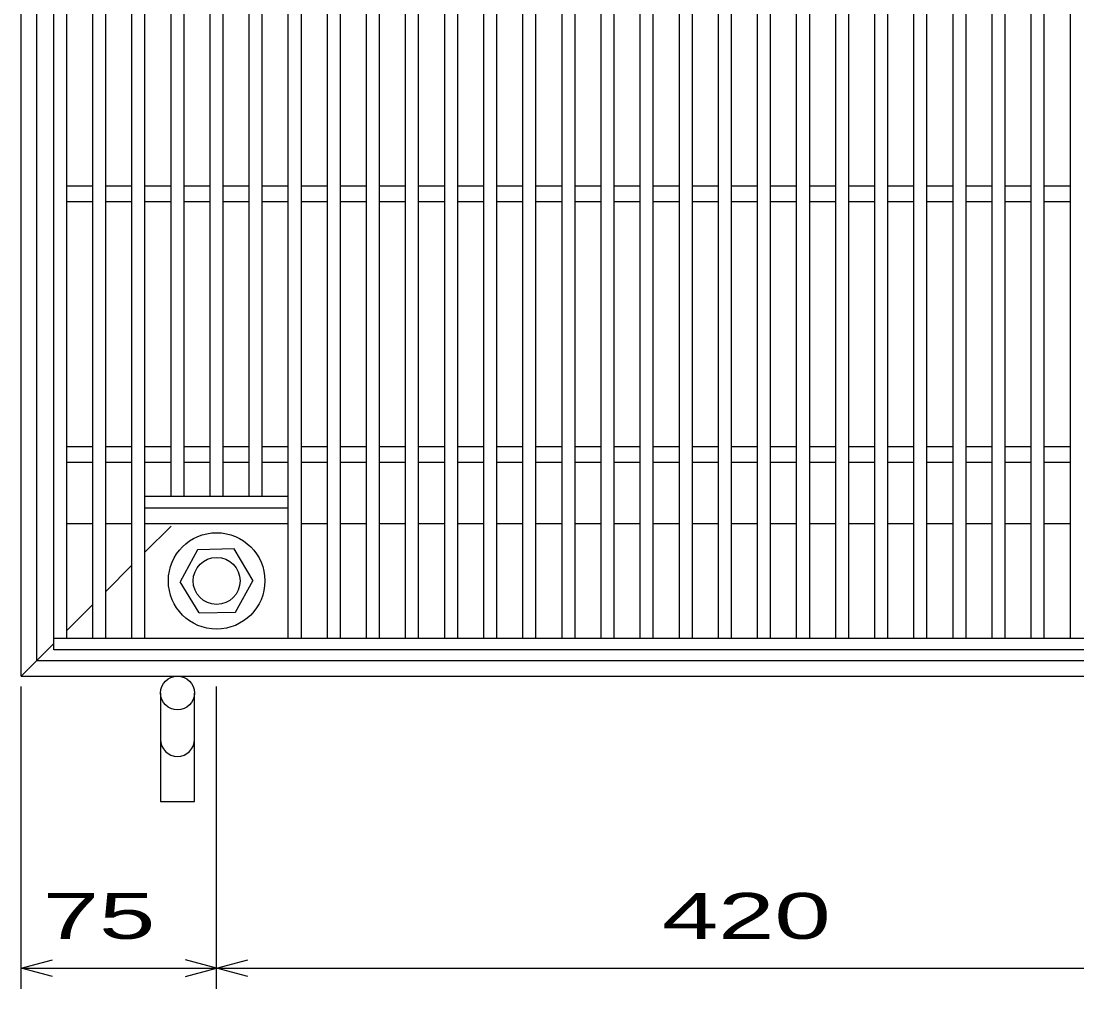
# Model space of a CAD drawing. Units: millimetres, scale not verified. Extents: x -1456 to 1385, y -1026 to 843.
# Drawn here: x -965.5 to -560.5, y -286.5 to 84.7 of the extents above; entities that cross this region are included whole.
import ezdxf
from ezdxf.enums import TextEntityAlignment as Align

# ---------------------------------------------------------------- set-up
doc = ezdxf.new("R2010")
doc.units = ezdxf.units.MM
doc.header["$LTSCALE"] = 8
doc.linetypes.add('DASHED', pattern=[7.5, 6, -1.5])
for name, color, linetype, lineweight in [('16', 3, 'Continuous', 25), ('19', 6, 'Continuous', 25), ('22', 4, 'Continuous', 25)]:
    doc.layers.add(name, color=color, linetype=linetype, lineweight=lineweight)
doc.styles.add('ベクトル', font='')
doc.styles.get('ベクトル').set_extended_font_data('ベクトル')

msp = doc.modelspace()

# ---------------------------------------------------------------- linework, layer by layer
at = {"layer": '16'}
for p, q in [((-953, -152), (-953, 389)), ((-948, -152), (-948, 389)), ((-938, -152), (-938, 389)), ((-933, -152), (-933, 389)), ((-923, -152), (-923, 389)), ((-918, -152), (-918, 389)), ((-863, -152), (-863, 389)), ((-858, -152), (-858, 389)), ((-848, -152), (-848, 389)), ((-843, -152), (-843, 389)), ((-833, -152), (-833, 389)), ((-828, -152), (-828, 389)), ((-818, -152), (-818, 389)), ((-813, -152), (-813, 389)), ((-803, -152), (-803, 389)), ((-798, -152), (-798, 389)), ((-788, -152), (-788, 389)), ((-783, -152), (-783, 389)), ((-773, -152), (-773, 389)), ((-768, -152), (-768, 389)), ((-758, -152), (-758, 389)), ((-753, -152), (-753, 389)), ((-743, -152), (-743, 389)), ((-738, -152), (-738, 389)), ((-728, -152), (-728, 389)), ((-723, -152), (-723, 389)), ((-713, -152), (-713, 389)), ((-708, -152), (-708, 389)), ((-698, -152), (-698, 389)), ((-693, -152), (-693, 389)), ((-683, -152), (-683, 389)), ((-678, -152), (-678, 389)), ((-668, -152), (-668, 389)), ((-663, -152), (-663, 389)), ((-653, -152), (-653, 389)), ((-648, -152), (-648, 389)), ((-638, -152), (-638, 389)), ((-633, -152), (-633, 389)), ((-623, -152), (-623, 389)), ((-618, -152), (-618, 389)), ((-608, -152), (-608, 389)), ((-603, -152), (-603, 389)), ((-593, -152), (-593, 389)), ((-588, -152), (-588, 389)), ((-578, -152), (-578, 389)), ((-573, -152), (-573, 389)), ((-563, -152), (-563, 389)), ((-908, -97.5), (-908, 334.5)), ((-903, -97.5), (-903, 334.5)), ((-893, -97.5), (-893, 334.5)), ((-888, -97.5), (-888, 334.5)), ((-878, -97.5), (-878, 334.5)), ((-873, -97.5), (-873, 334.5)), ((-948, 21.5), (-938, 21.5)), ((-933, 21.5), (-923, 21.5)), ((-918, 21.5), (-908, 21.5)), ((-903, 21.5), (-893, 21.5)), ((-888, 21.5), (-878, 21.5)), ((-873, 21.5), (-863, 21.5)), ((-858, 21.5), (-848, 21.5)), ((-843, 21.5), (-833, 21.5)), ((-828, 21.5), (-818, 21.5)), ((-813, 21.5), (-803, 21.5)), ((-798, 21.5), (-788, 21.5)), ((-783, 21.5), (-773, 21.5)), ((-768, 21.5), (-758, 21.5)), ((-753, 21.5), (-743, 21.5)), ((-738, 21.5), (-728, 21.5)), ((-723, 21.5), (-713, 21.5)), ((-708, 21.5), (-698, 21.5)), ((-693, 21.5), (-683, 21.5)), ((-678, 21.5), (-668, 21.5)), ((-663, 21.5), (-653, 21.5)), ((-648, 21.5), (-638, 21.5)), ((-633, 21.5), (-623, 21.5)), ((-618, 21.5), (-608, 21.5)), ((-603, 21.5), (-593, 21.5)), ((-588, 21.5), (-578, 21.5)), ((-573, 21.5), (-563, 21.5)), ((-948, 15.5), (-938, 15.5)), ((-933, 15.5), (-923, 15.5)), ((-918, 15.5), (-908, 15.5)), ((-903, 15.5), (-893, 15.5)), ((-888, 15.5), (-878, 15.5)), ((-873, 15.5), (-863, 15.5)), ((-858, 15.5), (-848, 15.5)), ((-843, 15.5), (-833, 15.5)), ((-828, 15.5), (-818, 15.5)), ((-813, 15.5), (-803, 15.5)), ((-798, 15.5), (-788, 15.5)), ((-783, 15.5), (-773, 15.5)), ((-768, 15.5), (-758, 15.5)), ((-753, 15.5), (-743, 15.5)), ((-738, 15.5), (-728, 15.5)), ((-723, 15.5), (-713, 15.5)), ((-708, 15.5), (-698, 15.5)), ((-693, 15.5), (-683, 15.5)), ((-678, 15.5), (-668, 15.5)), ((-663, 15.5), (-653, 15.5)), ((-648, 15.5), (-638, 15.5)), ((-633, 15.5), (-623, 15.5)), ((-618, 15.5), (-608, 15.5)), ((-603, 15.5), (-593, 15.5)), ((-588, 15.5), (-578, 15.5)), ((-573, 15.5), (-563, 15.5)), ((-948, -78.5), (-938, -78.5)), ((-933, -78.5), (-923, -78.5)), ((-918, -78.5), (-908, -78.5)), ((-903, -78.5), (-893, -78.5)), ((-888, -78.5), (-878, -78.5)), ((-873, -78.5), (-863, -78.5)), ((-858, -78.5), (-848, -78.5)), ((-843, -78.5), (-833, -78.5)), ((-828, -78.5), (-818, -78.5)), ((-813, -78.5), (-803, -78.5)), ((-798, -78.5), (-788, -78.5)), ((-783, -78.5), (-773, -78.5)), ((-768, -78.5), (-758, -78.5)), ((-753, -78.5), (-743, -78.5)), ((-738, -78.5), (-728, -78.5)), ((-723, -78.5), (-713, -78.5)), ((-708, -78.5), (-698, -78.5)), ((-693, -78.5), (-683, -78.5)), ((-678, -78.5), (-668, -78.5)), ((-663, -78.5), (-653, -78.5)), ((-648, -78.5), (-638, -78.5)), ((-633, -78.5), (-623, -78.5)), ((-618, -78.5), (-608, -78.5)), ((-603, -78.5), (-593, -78.5)), ((-588, -78.5), (-578, -78.5)), ((-573, -78.5), (-563, -78.5)), ((-948, -84.5), (-938, -84.5)), ((-933, -84.5), (-923, -84.5)), ((-918, -84.5), (-908, -84.5)), ((-903, -84.5), (-893, -84.5)), ((-888, -84.5), (-878, -84.5)), ((-873, -84.5), (-863, -84.5)), ((-858, -84.5), (-848, -84.5)), ((-843, -84.5), (-833, -84.5)), ((-828, -84.5), (-818, -84.5)), ((-813, -84.5), (-803, -84.5)), ((-798, -84.5), (-788, -84.5)), ((-783, -84.5), (-773, -84.5)), ((-768, -84.5), (-758, -84.5)), ((-753, -84.5), (-743, -84.5)), ((-738, -84.5), (-728, -84.5)), ((-723, -84.5), (-713, -84.5)), ((-708, -84.5), (-698, -84.5)), ((-693, -84.5), (-683, -84.5)), ((-678, -84.5), (-668, -84.5)), ((-663, -84.5), (-653, -84.5)), ((-648, -84.5), (-638, -84.5)), ((-633, -84.5), (-623, -84.5)), ((-618, -84.5), (-608, -84.5)), ((-603, -84.5), (-593, -84.5)), ((-588, -84.5), (-578, -84.5)), ((-573, -84.5), (-563, -84.5)), ((-918, -97.5), (-863, -97.5)), ((-918, -102), (-918, -97.5)), ((-863, -102), (-863, -97.5)), ((-918, -102), (-863, -102)), ((-948, -108), (-938, -108)), ((-933, -108), (-923, -108)), ((-918, -108), (-863, -108)), ((-858, -108), (-848, -108)), ((-843, -108), (-833, -108)), ((-828, -108), (-818, -108)), ((-813, -108), (-803, -108)), ((-798, -108), (-788, -108)), ((-783, -108), (-773, -108)), ((-768, -108), (-758, -108)), ((-753, -108), (-743, -108)), ((-738, -108), (-728, -108)), ((-723, -108), (-713, -108)), ((-708, -108), (-698, -108)), ((-693, -108), (-683, -108)), ((-678, -108), (-668, -108)), ((-663, -108), (-653, -108)), ((-648, -108), (-638, -108)), ((-633, -108), (-623, -108)), ((-618, -108), (-608, -108)), ((-603, -108), (-593, -108)), ((-588, -108), (-578, -108)), ((-573, -108), (-563, -108)), ((-897.79, -118.05), (-904.5, -130.34)), ((-883.8, -117.71), (-897.79, -118.05)), ((-876.5, -130), (-883.8, -117.71)), ((-897.2, -142.29), (-904.5, -130.34)), ((-883.21, -141.95), (-876.5, -129.66)), ((-897.2, -142.29), (-883.21, -141.95)), ((-953, -152), (-408, -152)), ((-953, -156.5), (-953, -152)), ((-953, -152), (-948, -152)), ((-938, -152), (-933, -152)), ((-923, -152), (-918, -152)), ((-908, -152), (-903, -152)), ((-893, -152), (-888, -152)), ((-878, -152), (-873, -152)), ((-863, -152), (-858, -152)), ((-848, -152), (-843, -152)), ((-833, -152), (-828, -152)), ((-818, -152), (-813, -152)), ((-803, -152), (-798, -152)), ((-788, -152), (-783, -152)), ((-773, -152), (-768, -152)), ((-758, -152), (-753, -152)), ((-743, -152), (-738, -152)), ((-728, -152), (-723, -152)), ((-713, -152), (-708, -152)), ((-698, -152), (-693, -152)), ((-683, -152), (-678, -152)), ((-668, -152), (-663, -152)), ((-653, -152), (-648, -152)), ((-638, -152), (-633, -152)), ((-623, -152), (-618, -152)), ((-608, -152), (-603, -152)), ((-593, -152), (-588, -152)), ((-578, -152), (-573, -152)), ((-563, -152), (-558, -152)), ((-408, -156.5), (-953, -156.5))]:
    msp.add_line(p, q, dxfattribs=at)
for radius in [18.5, 9]:
    msp.add_circle((-890.5, -130), radius, dxfattribs=at)
at = {"layer": '19'}
for p, q in [((-965.5, -166.5), (-965.5, 403.5)), ((-959.5, -160.5), (-959.5, 397.5)), ((-959.5, -160.5), (-401.5, -160.5)), ((-965.5, -166.5), (-395.5, -166.5)), ((-912, -173), (-912, -214.62)), ((-899, -214.62), (-899, -173)), ((-912, -214.62), (-899, -214.62))]:
    msp.add_line(p, q, dxfattribs=at)
at = {"layer": '19', "linetype": 'DASHED'}
for p, q in [((-918, -119), (-908, -109)), ((-933, -134), (-923, -124)), ((-948, -149), (-938, -139)), ((-965.5, -166.5), (-953, -154))]:
    msp.add_line(p, q, dxfattribs=at)
at = {"layer": '19'}
msp.add_circle((-905.5, -173), 6.5, dxfattribs=at)
msp.add_arc((-905.5, -190.84), 6.5, 180, 0, dxfattribs=at)
at = {"layer": '22'}
for p, q in [((-965.5, -286.5), (-965.5, -170.5)), ((-890.5, -286.5), (-890.5, -170.5)), ((-965.5, -278.5), (-953.5, -275.3)), ((-890.5, -278.5), (-902.5, -275.3)), ((-890.5, -278.5), (-878.5, -275.3)), ((-953.5, -281.7), (-965.5, -278.5)), ((-965.5, -278.5), (-890.5, -278.5)), ((-902.5, -281.7), (-890.5, -278.5)), ((-878.5, -281.7), (-890.5, -278.5)), ((-890.5, -278.5), (-470.5, -278.5))]:
    msp.add_line(p, q, dxfattribs=at)

# ---------------------------------------------------------------- texts
at = {"layer": '22', "color": 2, "style": 'ベクトル', "width": 1.65}
for s, p in [(' 75 ', (-968, -258.5)), (' 420 ', (-730.5, -258.5))]:
    msp.add_text(s, height=17.6, dxfattribs=at).set_placement(p, align=Align.MIDDLE_LEFT)

doc.saveas('drawing.dxf')
